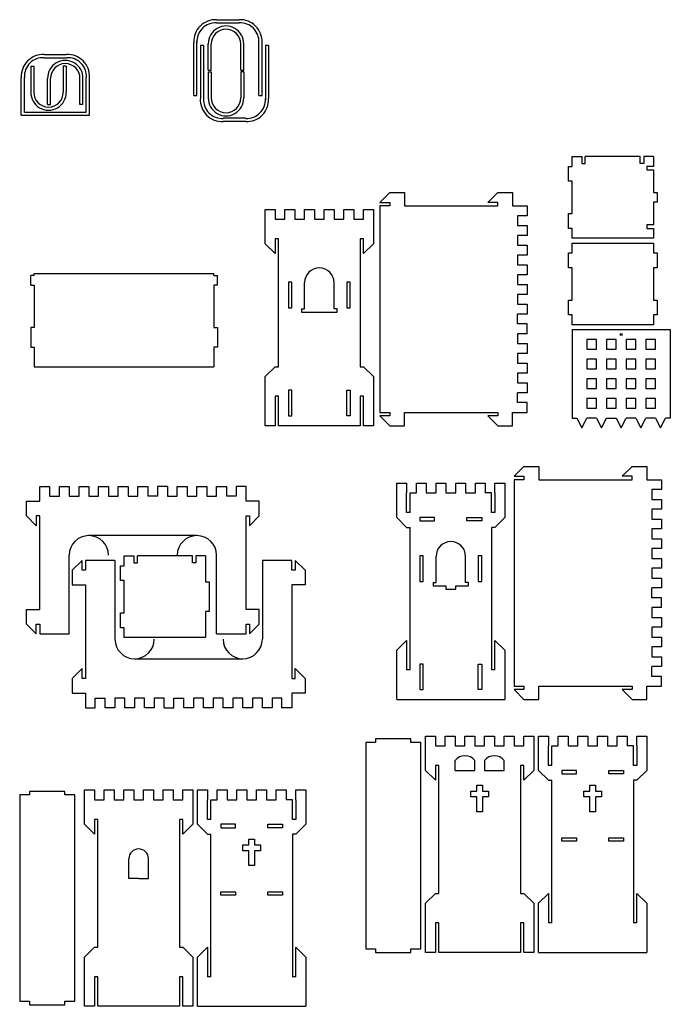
# Model space of a CAD drawing. Header units: millimetres. Extents: x -266 to 900, y -37 to 966.
# Drawn here: x -266 to 396, y -37 to 966 of the extents above; entities that cross this region are included whole.
import ezdxf

# ---------------------------------------------------------------- set-up
doc = ezdxf.new("R2010")
doc.units = ezdxf.units.MM

msp = doc.modelspace()

# ---------------------------------------------------------------- linework, layer by layer
for p, q in [((-65.9, 966.2), (-42.9, 966.2)), ((-65.9, 963), (-42.9, 963)), ((-86, 889.1), (-86, 944.1)), ((-23, 889.1), (-23, 944.1)), ((-89.1, 889.1), (-89.1, 943)), ((-82.5, 939.9), (-82.5, 886)), ((-79.3, 939.9), (-82.5, 939.9)), ((-79.3, 939.9), (-79.3, 884.9)), ((-74.4, 915.1), (-74.4, 941.6)), ((-71.4, 915.1), (-71.4, 941.6)), ((-41.4, 915.1), (-41.4, 941.6)), ((-38.4, 915.1), (-38.4, 941.6)), ((-19.7, 889.1), (-19.7, 943)), ((-16.3, 939.9), (-16.3, 884.9)), ((-13.1, 939.9), (-16.3, 939.9)), ((-13.1, 939.9), (-13.1, 886)), ((-241.6, 930.8), (-218.6, 930.8)), ((-241.6, 927.6), (-218.6, 927.6)), ((-255, 919), (-255, 892.5)), ((-255, 919), (-252, 919)), ((-252, 919), (-252, 892.5)), ((-219, 919), (-222, 919)), ((-222, 919), (-222, 892.5)), ((-219, 919), (-219, 892.5)), ((-74.4, 915.1), (-71.4, 915.1)), ((-74.4, 913.2), (-74.4, 886.7)), ((-74.4, 913.2), (-71.4, 913.2)), ((-71.4, 913.2), (-71.4, 886.7)), ((-41.4, 915.1), (-38.4, 915.1)), ((-38.4, 913.2), (-41.4, 913.2)), ((-41.4, 913.2), (-41.4, 886.7)), ((-38.4, 913.2), (-38.4, 886.7)), ((-264.8, 869.1), (-264.8, 907.6)), ((-261.6, 872.3), (-261.6, 907.6)), ((-238, 880.1), (-238, 906.6)), ((-235, 880.1), (-235, 906.6)), ((-205, 880.1), (-205, 906.6)), ((-202, 880.1), (-202, 906.6)), ((-198.6, 872.3), (-198.6, 907.6)), ((-195.4, 869.1), (-195.4, 907.6)), ((-89.1, 889.1), (-86, 889.1)), ((-23, 889.1), (-19.7, 889.1)), ((-238, 880.1), (-235, 880.1)), ((-202, 880.1), (-205, 880.1)), ((-264.8, 869.1), (-195.4, 869.1)), ((-261.6, 872.3), (-198.6, 872.3)), ((-36.3, 866), (-59.3, 866)), ((-36.3, 862.8), (-59.3, 862.8)), ((295.8, 817.1), (295.8, 827.1)), ((295.8, 827.1), (305.8, 827.1)), ((305.8, 827.1), (305.8, 820.1)), ((309.3, 820.1), (309.3, 827.1)), ((365.3, 827.1), (309.3, 827.1)), ((365.3, 820.1), (365.3, 827.1)), ((378.8, 827.1), (368.8, 827.1)), ((368.8, 827.1), (368.8, 820.1)), ((378.8, 827.1), (378.8, 817.1)), ((292.3, 802.1), (292.3, 817.1)), ((292.3, 817.1), (295.8, 817.1)), ((305.8, 820.1), (309.3, 820.1)), ((368.8, 820.1), (365.3, 820.1)), ((378.8, 817.1), (371.8, 817.1)), ((371.8, 817.1), (371.8, 813.6)), ((371.8, 813.6), (378.8, 813.6)), ((378.8, 813.6), (378.8, 790.6)), ((295.8, 802.1), (292.3, 802.1)), ((295.8, 769.1), (295.8, 802.1)), ((110.2, 790.4), (100.2, 780.4)), ((110.2, 790.4), (125.2, 790.4)), ((125.2, 790.4), (125.2, 776.9)), ((220.2, 790.4), (210.2, 780.4)), ((220.2, 790.4), (235.2, 790.4)), ((235.2, 790.4), (235.2, 776.9)), ((378.8, 790.6), (382.3, 790.6)), ((382.3, 790.6), (382.3, 780.6)), ((-16.4, 738.4), (-16.4, 773.4)), ((-16.4, 773.4), (-6.4, 773.4)), ((-6.4, 773.4), (-6.4, 763.4)), ((3.6, 763.4), (3.6, 773.4)), ((3.6, 773.4), (13.6, 773.4)), ((13.6, 773.4), (13.6, 763.4)), ((23.6, 763.4), (23.6, 773.4)), ((23.6, 773.4), (33.6, 773.4)), ((33.6, 773.4), (33.6, 763.4)), ((43.6, 763.4), (43.6, 773.4)), ((43.6, 773.4), (53.6, 773.4)), ((53.6, 773.4), (53.6, 763.4)), ((63.6, 763.4), (63.6, 773.4)), ((63.6, 773.4), (73.6, 773.4)), ((73.6, 773.4), (73.6, 763.4)), ((83.6, 763.4), (83.6, 773.4)), ((83.6, 773.4), (93.6, 773.4)), ((93.6, 773.4), (93.6, 738.4)), ((100.2, 780.4), (110.2, 780.4)), ((110.2, 776.9), (100.2, 776.9)), ((100.2, 776.9), (100.2, 566.9)), ((110.2, 780.4), (110.2, 776.9)), ((125.2, 776.9), (220.2, 776.9)), ((220.2, 780.4), (210.2, 780.4)), ((220.2, 776.9), (220.2, 780.4)), ((235.2, 776.9), (250.2, 776.9)), ((250.2, 776.9), (250.2, 766.9)), ((382.3, 780.6), (378.8, 780.6)), ((378.8, 780.6), (378.8, 757.6)), ((-6.4, 763.4), (3.6, 763.4)), ((13.6, 763.4), (23.6, 763.4)), ((33.6, 763.4), (43.6, 763.4)), ((53.6, 763.4), (63.6, 763.4)), ((73.6, 763.4), (83.6, 763.4)), ((250.2, 766.9), (240.2, 766.9)), ((240.2, 766.9), (240.2, 756.9)), ((292.3, 754.1), (292.3, 769.1)), ((292.3, 769.1), (295.8, 769.1)), ((240.2, 756.9), (250.2, 756.9)), ((250.2, 756.9), (250.2, 746.9)), ((295.8, 754.1), (292.3, 754.1)), ((295.8, 744.1), (295.8, 754.1)), ((378.8, 757.6), (371.8, 757.6)), ((371.8, 757.6), (371.8, 754.1)), ((371.8, 754.1), (378.8, 754.1)), ((378.8, 754.1), (378.8, 744.1)), ((-2.9, 743.4), (-6.4, 743.4)), ((-6.4, 743.4), (-6.4, 728.4)), ((-2.9, 613.4), (-2.9, 743.4)), ((83.6, 743.4), (80.1, 743.4)), ((80.1, 743.4), (80.1, 613.4)), ((83.6, 728.4), (83.6, 743.4)), ((250.2, 746.9), (240.2, 746.9)), ((240.2, 746.9), (240.2, 736.9)), ((378.8, 744.1), (295.8, 744.1)), ((-16.4, 738.4), (-6.4, 728.4)), ((93.6, 738.4), (83.6, 728.4)), ((240.2, 736.9), (250.2, 736.9)), ((250.2, 736.9), (250.2, 726.9)), ((295.8, 729.1), (295.8, 739.1)), ((295.8, 739.1), (378.8, 739.1)), ((378.8, 739.1), (378.8, 729.1)), ((250.2, 726.9), (240.2, 726.9)), ((240.2, 726.9), (240.2, 716.9)), ((292.3, 714.1), (292.3, 729.1)), ((292.3, 729.1), (295.8, 729.1)), ((378.8, 729.1), (382.3, 729.1)), ((382.3, 729.1), (382.3, 714.1)), ((240.2, 716.9), (250.2, 716.9)), ((250.2, 716.9), (250.2, 706.9)), ((295.8, 714.1), (292.3, 714.1)), ((295.8, 681.1), (295.8, 714.1)), ((382.3, 714.1), (378.8, 714.1)), ((378.8, 714.1), (378.8, 681.1)), ((-251.7, 706.3), (-255.2, 706.3)), ((-255.2, 696.3), (-255.2, 706.3)), ((-251.7, 706.3), (-251.7, 708.3)), ((-251.7, 708.3), (-68.7, 708.3)), ((-68.7, 706.3), (-68.7, 708.3)), ((-68.7, 706.3), (-65.2, 706.3)), ((-65.2, 696.3), (-65.2, 706.3)), ((250.2, 706.9), (240.2, 706.9)), ((240.2, 706.9), (240.2, 696.9)), ((-255.2, 696.3), (-251.7, 696.3)), ((-251.7, 696.3), (-251.7, 653.3)), ((-65.2, 696.3), (-68.7, 696.3)), ((-68.7, 696.3), (-68.7, 653.3)), ((10.6, 699.4), (7.1, 699.4)), ((7.1, 699.4), (7.1, 673.4)), ((10.6, 673.4), (10.6, 699.4)), ((23.6, 672.4), (23.6, 698.9)), ((53.6, 672.4), (53.6, 698.9)), ((70.1, 699.4), (66.6, 699.4)), ((66.6, 699.4), (66.6, 673.4)), ((70.1, 673.4), (70.1, 699.4)), ((240.2, 696.9), (250.2, 696.9)), ((250.2, 696.9), (250.2, 686.9)), ((250.2, 686.9), (240.2, 686.9)), ((240.2, 686.9), (240.2, 676.9)), ((7.1, 673.4), (10.6, 673.4)), ((20.6, 672.4), (20.6, 668.9)), ((20.6, 672.4), (23.6, 672.4)), ((56.6, 672.4), (53.6, 672.4)), ((56.6, 668.9), (56.6, 672.4)), ((66.6, 673.4), (70.1, 673.4)), ((240.2, 676.9), (250.2, 676.9)), ((250.2, 676.9), (250.2, 666.9)), ((292.3, 666.1), (292.3, 681.1)), ((292.3, 681.1), (295.8, 681.1)), ((378.8, 681.1), (382.3, 681.1)), ((382.3, 681.1), (382.3, 666.1)), ((20.6, 668.9), (56.6, 668.9)), ((240.2, 656.9), (240.2, 666.9)), ((250.2, 666.9), (240.2, 666.9)), ((295.8, 666.1), (292.3, 666.1)), ((295.8, 656.1), (295.8, 666.1)), ((382.3, 666.1), (378.8, 666.1)), ((378.8, 666.1), (378.8, 656.1)), ((-255.2, 653.3), (-255.2, 633.3)), ((-251.7, 653.3), (-255.2, 653.3)), ((-68.7, 653.3), (-65.2, 653.3)), ((-65.2, 653.3), (-65.2, 633.3)), ((250.2, 656.9), (240.2, 656.9)), ((250.2, 646.9), (250.2, 656.9)), ((378.8, 656.1), (295.8, 656.1)), ((250.2, 646.9), (240.2, 646.9)), ((240.2, 646.9), (240.2, 636.9)), ((295.8, 651.1), (395.8, 651.1)), ((295.8, 651.1), (295.8, 561.1)), ((395.8, 651.1), (395.8, 561.1)), ((-255.2, 633.3), (-251.7, 633.3)), ((-251.7, 633.3), (-251.7, 613.3)), ((-65.2, 633.3), (-68.7, 633.3)), ((-68.7, 633.3), (-68.7, 613.3)), ((240.2, 636.9), (250.2, 636.9)), ((250.2, 636.9), (250.2, 626.9)), ((320.8, 641.1), (310.8, 641.1)), ((310.8, 641.1), (310.8, 631.1)), ((320.8, 631.1), (320.8, 641.1)), ((340.8, 641.1), (330.8, 641.1)), ((330.8, 641.1), (330.8, 631.1)), ((340.8, 631.1), (340.8, 641.1)), ((360.8, 641.1), (350.8, 641.1)), ((350.8, 641.1), (350.8, 631.1)), ((360.8, 631.1), (360.8, 641.1)), ((380.8, 641.1), (370.8, 641.1)), ((370.8, 641.1), (370.8, 631.1)), ((380.8, 631.1), (380.8, 641.1)), ((250.2, 626.9), (240.2, 626.9)), ((240.2, 626.9), (240.2, 616.9)), ((310.8, 631.1), (320.8, 631.1)), ((330.8, 631.1), (340.8, 631.1)), ((350.8, 631.1), (360.8, 631.1)), ((370.8, 631.1), (380.8, 631.1)), ((-251.7, 613.3), (-68.7, 613.3)), ((-6.4, 613.4), (-16.4, 603.4)), ((-6.4, 613.4), (-2.9, 613.4)), ((80.1, 613.4), (83.6, 613.4)), ((83.6, 613.4), (93.6, 603.4)), ((240.2, 616.9), (250.2, 616.9)), ((250.2, 616.9), (250.2, 606.9)), ((320.8, 621.1), (310.8, 621.1)), ((310.8, 621.1), (310.8, 611.1)), ((320.8, 611.1), (320.8, 621.1)), ((340.8, 621.1), (330.8, 621.1)), ((330.8, 621.1), (330.8, 611.1)), ((340.8, 611.1), (340.8, 621.1)), ((360.8, 621.1), (350.8, 621.1)), ((350.8, 621.1), (350.8, 611.1)), ((360.8, 611.1), (360.8, 621.1)), ((380.8, 621.1), (370.8, 621.1)), ((370.8, 621.1), (370.8, 611.1)), ((380.8, 611.1), (380.8, 621.1)), ((-16.4, 553.4), (-16.4, 603.4)), ((93.6, 603.4), (93.6, 553.4)), ((250.2, 606.9), (240.2, 606.9)), ((240.2, 606.9), (240.2, 596.9)), ((310.8, 611.1), (320.8, 611.1)), ((330.8, 611.1), (340.8, 611.1)), ((350.8, 611.1), (360.8, 611.1)), ((370.8, 611.1), (380.8, 611.1)), ((240.2, 596.9), (250.2, 596.9)), ((250.2, 596.9), (250.2, 586.9)), ((320.8, 601.1), (310.8, 601.1)), ((310.8, 601.1), (310.8, 591.1)), ((320.8, 591.1), (320.8, 601.1)), ((340.8, 601.1), (330.8, 601.1)), ((330.8, 601.1), (330.8, 591.1)), ((340.8, 591.1), (340.8, 601.1)), ((360.8, 601.1), (350.8, 601.1)), ((350.8, 601.1), (350.8, 591.1)), ((360.8, 591.1), (360.8, 601.1)), ((380.8, 601.1), (370.8, 601.1)), ((370.8, 601.1), (370.8, 591.1)), ((380.8, 591.1), (380.8, 601.1)), ((-2.9, 583.4), (-6.4, 583.4)), ((-6.4, 583.4), (-6.4, 553.4)), ((-2.9, 553.4), (-2.9, 583.4)), ((7.1, 589.4), (7.1, 583.4)), ((10.6, 589.4), (7.1, 589.4)), ((7.1, 583.4), (7.1, 563.4)), ((10.6, 563.4), (10.6, 589.4)), ((66.6, 563.4), (66.6, 589.4)), ((66.6, 589.4), (70.1, 589.4)), ((70.1, 589.4), (70.1, 583.4)), ((70.1, 583.4), (70.1, 563.4)), ((83.6, 583.4), (80.1, 583.4)), ((80.1, 583.4), (80.1, 553.4)), ((83.6, 553.4), (83.6, 583.4)), ((240.2, 576.9), (240.2, 586.9)), ((250.2, 586.9), (240.2, 586.9)), ((310.8, 591.1), (320.8, 591.1)), ((330.8, 591.1), (340.8, 591.1)), ((350.8, 591.1), (360.8, 591.1)), ((370.8, 591.1), (380.8, 591.1)), ((250.2, 576.9), (240.2, 576.9)), ((250.2, 566.9), (250.2, 576.9)), ((320.8, 581.1), (310.8, 581.1)), ((310.8, 581.1), (310.8, 571.1)), ((320.8, 571.1), (320.8, 581.1)), ((340.8, 581.1), (330.8, 581.1)), ((330.8, 581.1), (330.8, 571.1)), ((340.8, 571.1), (340.8, 581.1)), ((360.8, 581.1), (350.8, 581.1)), ((350.8, 581.1), (350.8, 571.1)), ((360.8, 571.1), (360.8, 581.1)), ((380.8, 581.1), (370.8, 581.1)), ((370.8, 581.1), (370.8, 571.1)), ((380.8, 571.1), (380.8, 581.1)), ((7.1, 563.4), (10.6, 563.4)), ((70.1, 563.4), (66.6, 563.4)), ((100.2, 566.9), (110.2, 566.9)), ((110.2, 563.4), (100.2, 563.4)), ((110.2, 553.4), (100.2, 563.4)), ((110.2, 566.9), (110.2, 563.4)), ((125.2, 553.4), (125.2, 566.9)), ((125.2, 566.9), (220.2, 566.9)), ((220.2, 563.4), (210.2, 563.4)), ((220.2, 553.4), (210.2, 563.4)), ((220.2, 566.9), (220.2, 563.4)), ((235.2, 566.9), (250.2, 566.9)), ((235.2, 553.4), (235.2, 566.9)), ((310.8, 571.1), (320.8, 571.1)), ((330.8, 571.1), (340.8, 571.1)), ((350.8, 571.1), (360.8, 571.1)), ((370.8, 571.1), (380.8, 571.1)), ((-6.4, 553.4), (-16.4, 553.4)), ((80.1, 553.4), (-2.9, 553.4)), ((93.6, 553.4), (83.6, 553.4)), ((110.2, 553.4), (125.2, 553.4)), ((220.2, 553.4), (235.2, 553.4)), ((295.8, 561.1), (300.8, 561.1)), ((300.8, 561.1), (305.8, 551.1)), ((305.8, 551.1), (310.8, 561.1)), ((320.8, 561.1), (310.8, 561.1)), ((320.8, 561.1), (325.8, 551.1)), ((325.8, 551.1), (330.8, 561.1)), ((330.8, 561.1), (340.8, 561.1)), ((340.8, 561.1), (345.8, 551.1)), ((345.8, 551.1), (350.8, 561.1)), ((360.8, 561.1), (350.8, 561.1)), ((360.8, 561.1), (365.8, 551.1)), ((365.8, 551.1), (370.8, 561.1)), ((380.8, 561.1), (370.8, 561.1)), ((380.8, 561.1), (385.8, 551.1)), ((385.8, 551.1), (390.8, 561.1)), ((395.8, 561.1), (390.8, 561.1)), ((246.9, 512), (236.9, 502)), ((246.9, 512), (261.9, 512)), ((261.9, 512), (261.9, 498.5)), ((356.9, 512), (346.9, 502)), ((356.9, 512), (371.9, 512)), ((371.9, 512), (371.9, 498.5)), ((236.9, 502), (246.9, 502)), ((246.9, 502), (246.9, 498.5)), ((356.9, 502), (346.9, 502)), ((356.9, 498.5), (356.9, 502)), ((-246, 491.6), (-236, 491.6)), ((-246, 476.6), (-246, 491.6)), ((-236, 491.6), (-236, 481.6)), ((-226, 481.6), (-226, 491.6)), ((-226, 491.6), (-216, 491.6)), ((-216, 491.6), (-216, 481.6)), ((-206, 481.6), (-206, 491.6)), ((-206, 491.6), (-196, 491.6)), ((-196, 491.6), (-196, 481.6)), ((-186, 481.6), (-186, 491.6)), ((-186, 491.6), (-176, 491.6)), ((-176, 491.6), (-176, 481.6)), ((-166, 481.6), (-166, 491.6)), ((-166, 491.6), (-156, 491.6)), ((-156, 491.6), (-156, 481.6)), ((-146, 481.6), (-146, 491.6)), ((-146, 491.6), (-136, 491.6)), ((-136, 491.6), (-136, 481.6)), ((-126, 491.6), (-126, 481.6)), ((-116, 491.6), (-126, 491.6)), ((-116, 491.6), (-116, 481.6)), ((-106, 481.6), (-106, 491.6)), ((-106, 491.6), (-96, 491.6)), ((-96, 491.6), (-96, 481.6)), ((-86, 481.6), (-86, 491.6)), ((-86, 491.6), (-76, 491.6)), ((-76, 491.6), (-76, 481.6)), ((-66, 481.6), (-66, 491.6)), ((-66, 491.6), (-56, 491.6)), ((-56, 491.6), (-56, 481.6)), ((-36, 491.6), (-46, 491.6)), ((-46, 491.6), (-46, 481.6)), ((-36, 476.6), (-36, 491.6)), ((117.4, 460), (117.4, 495)), ((117.4, 495), (127.4, 495)), ((127.4, 495), (127.4, 485)), ((137.4, 485), (137.4, 495)), ((137.4, 495), (147.4, 495)), ((147.4, 495), (147.4, 485)), ((157.4, 485), (157.4, 495)), ((157.4, 495), (167.4, 495)), ((167.4, 495), (167.4, 485)), ((177.4, 485), (177.4, 495)), ((177.4, 495), (187.4, 495)), ((187.4, 495), (187.4, 485)), ((197.4, 485), (197.4, 495)), ((197.4, 495), (207.4, 495)), ((207.4, 495), (207.4, 485)), ((217.4, 485), (217.4, 495)), ((217.4, 495), (227.4, 495)), ((227.4, 495), (227.4, 460)), ((246.9, 498.5), (236.9, 498.5)), ((236.9, 498.5), (236.9, 288.5)), ((261.9, 498.5), (356.9, 498.5)), ((371.9, 498.5), (386.9, 498.5)), ((386.9, 498.5), (386.9, 488.5)), ((-236, 481.6), (-226, 481.6)), ((-216, 481.6), (-206, 481.6)), ((-196, 481.6), (-186, 481.6)), ((-176, 481.6), (-166, 481.6)), ((-156, 481.6), (-146, 481.6)), ((-126, 481.6), (-136, 481.6)), ((-116, 481.6), (-106, 481.6)), ((-96, 481.6), (-86, 481.6)), ((-76, 481.6), (-66, 481.6)), ((-46, 481.6), (-56, 481.6)), ((127.4, 465), (127.4, 485)), ((130.9, 465), (130.9, 485)), ((130.9, 485), (137.4, 485)), ((147.4, 485), (157.4, 485)), ((167.4, 485), (177.4, 485)), ((187.4, 485), (197.4, 485)), ((213.9, 485), (207.4, 485)), ((213.9, 465), (213.9, 485)), ((217.4, 485), (217.4, 465)), ((386.9, 488.5), (376.9, 488.5)), ((376.9, 488.5), (376.9, 478.5)), ((-259.5, 461.6), (-259.5, 476.6)), ((-259.5, 476.6), (-246, 476.6)), ((-22.5, 476.6), (-36, 476.6)), ((-22.5, 461.6), (-22.5, 476.6)), ((376.9, 478.5), (386.9, 478.5)), ((386.9, 478.5), (386.9, 468.5)), ((-259.5, 461.6), (-249.5, 451.6)), ((-246, 461.6), (-249.5, 461.6)), ((-249.5, 461.6), (-249.5, 451.6)), ((-246, 366.6), (-246, 461.6)), ((-36, 366.6), (-36, 461.6)), ((-36, 461.6), (-32.5, 461.6)), ((-32.5, 461.6), (-32.5, 451.6)), ((-22.5, 461.6), (-32.5, 451.6)), ((130.9, 465), (127.4, 465)), ((217.4, 465), (213.9, 465)), ((386.9, 468.5), (376.9, 468.5)), ((376.9, 468.5), (376.9, 458.5)), ((117.4, 460), (127.4, 450)), ((140.9, 460), (140.9, 456.5)), ((155.9, 460), (140.9, 460)), ((140.9, 456.5), (155.9, 456.5)), ((155.9, 456.5), (155.9, 460)), ((188.9, 456.5), (188.9, 460)), ((188.9, 460), (203.9, 460)), ((203.9, 456.5), (188.9, 456.5)), ((203.9, 460), (203.9, 456.5)), ((227.4, 460), (217.4, 450)), ((376.9, 458.5), (386.9, 458.5)), ((386.9, 458.5), (386.9, 448.5)), ((-86, 441.6), (-196, 441.6)), ((127.4, 450), (130.9, 450)), ((130.9, 305), (130.9, 450)), ((217.4, 450), (213.9, 450)), ((213.9, 450), (213.9, 305)), ((386.9, 448.5), (376.9, 448.5)), ((376.9, 448.5), (376.9, 438.5)), ((376.9, 438.5), (386.9, 438.5)), ((386.9, 438.5), (386.9, 428.5)), ((-216, 341.6), (-216, 421.6)), ((-66, 341.6), (-66, 421.6)), ((386.9, 428.5), (376.9, 428.5)), ((376.9, 428.5), (376.9, 418.5)), ((-212.9, 406.4), (-202.9, 416.4)), ((-202.9, 406.4), (-202.9, 416.4)), ((-199.4, 416.4), (-199.4, 406.4)), ((-169.4, 416.4), (-199.4, 416.4)), ((-169.4, 416.4), (-169.4, 336.4)), ((-160.1, 411), (-160.1, 421)), ((-160.1, 421), (-150.1, 421)), ((-150.1, 421), (-150.1, 414)), ((-150.1, 414), (-146.6, 414)), ((-146.6, 414), (-146.6, 421)), ((-90.6, 421), (-146.6, 421)), ((-90.6, 414), (-90.6, 421)), ((-87.1, 414), (-90.6, 414)), ((-77.1, 421), (-87.1, 421)), ((-87.1, 421), (-87.1, 414)), ((-77.1, 421), (-77.1, 394.5)), ((10.6, 416.4), (-19.4, 416.4)), ((-19.4, 416.4), (-19.4, 336.4)), ((10.6, 406.4), (10.6, 416.4)), ((24.1, 406.4), (14.1, 416.4)), ((14.1, 416.4), (14.1, 406.4)), ((144.4, 421), (140.9, 421)), ((140.9, 421), (140.9, 395)), ((144.4, 395), (144.4, 421)), ((157.4, 394), (157.4, 420.5)), ((187.4, 394), (187.4, 420.5)), ((203.9, 421), (200.4, 421)), ((200.4, 421), (200.4, 395)), ((203.9, 395), (203.9, 421)), ((376.9, 418.5), (386.9, 418.5)), ((386.9, 418.5), (386.9, 408.5)), ((-212.9, 406.4), (-212.9, 391.4)), ((-199.4, 406.4), (-202.9, 406.4)), ((-163.6, 396), (-163.6, 411)), ((-163.6, 411), (-160.1, 411)), ((14.1, 406.4), (10.6, 406.4)), ((24.1, 406.4), (24.1, 391.4)), ((386.9, 408.5), (376.9, 408.5)), ((376.9, 408.5), (376.9, 398.5)), ((-212.9, 391.4), (-199.4, 391.4)), ((-199.4, 391.4), (-199.4, 296.4)), ((-160.1, 396), (-163.6, 396)), ((-160.1, 363), (-160.1, 396)), ((-77.1, 394.5), (-73.6, 394.5)), ((-73.6, 394.5), (-73.6, 364.5)), ((24.1, 391.4), (10.6, 391.4)), ((10.6, 391.4), (10.6, 296.4)), ((140.9, 395), (144.4, 395)), ((154.4, 394), (154.4, 390.5)), ((154.4, 394), (157.4, 394)), ((190.4, 394), (187.4, 394)), ((190.4, 390.5), (190.4, 394)), ((200.4, 395), (203.9, 395)), ((376.9, 398.5), (386.9, 398.5)), ((386.9, 398.5), (386.9, 388.5)), ((154.4, 390.5), (167.4, 390.5)), ((167.4, 390.5), (167.4, 387)), ((167.4, 387), (177.4, 387)), ((177.4, 390.5), (190.4, 390.5)), ((177.4, 387), (177.4, 390.5)), ((376.9, 378.5), (376.9, 388.5)), ((386.9, 388.5), (376.9, 388.5)), ((386.9, 378.5), (376.9, 378.5)), ((386.9, 368.5), (386.9, 378.5)), ((-259.5, 351.6), (-259.5, 366.6)), ((-259.5, 366.6), (-246, 366.6)), ((-163.6, 348), (-163.6, 363)), ((-163.6, 363), (-160.1, 363)), ((-73.6, 364.5), (-77.1, 364.5)), ((-77.1, 364.5), (-77.1, 338)), ((-22.5, 366.6), (-36, 366.6)), ((-22.5, 351.6), (-22.5, 366.6)), ((386.9, 368.5), (376.9, 368.5)), ((376.9, 368.5), (376.9, 358.5)), ((-259.5, 351.6), (-249.5, 341.6)), ((-249.5, 341.6), (-249.5, 351.6)), ((-249.5, 351.6), (-246, 351.6)), ((-246, 351.6), (-246, 341.6)), ((-36, 341.6), (-36, 351.6)), ((-36, 351.6), (-32.5, 351.6)), ((-32.5, 351.6), (-32.5, 341.6)), ((-22.5, 351.6), (-32.5, 341.6)), ((376.9, 358.5), (386.9, 358.5)), ((386.9, 358.5), (386.9, 348.5)), ((-246, 341.6), (-216, 341.6)), ((-160.1, 348), (-163.6, 348)), ((-160.1, 338), (-160.1, 348)), ((-66, 341.6), (-36, 341.6)), ((386.9, 348.5), (376.9, 348.5)), ((376.9, 348.5), (376.9, 338.5)), ((-77.1, 338), (-160.1, 338)), ((127.4, 335), (117.4, 325)), ((127.4, 335), (127.4, 305)), ((217.4, 305), (217.4, 335)), ((217.4, 335), (227.4, 325)), ((376.9, 338.5), (386.9, 338.5)), ((386.9, 338.5), (386.9, 328.5)), ((117.4, 275), (117.4, 325)), ((227.4, 325), (227.4, 275)), ((386.9, 328.5), (376.9, 328.5)), ((376.9, 328.5), (376.9, 318.5)), ((-149.4, 316.4), (-39.4, 316.4)), ((376.9, 318.5), (386.9, 318.5)), ((386.9, 318.5), (386.9, 308.5)), ((-212.9, 296.4), (-202.9, 306.4)), ((-202.9, 296.4), (-202.9, 306.4)), ((14.1, 296.4), (14.1, 306.4)), ((24.1, 296.4), (14.1, 306.4)), ((130.9, 305), (127.4, 305)), ((144.4, 311), (140.9, 311)), ((140.9, 311), (140.9, 305)), ((140.9, 305), (140.9, 285)), ((144.4, 285), (144.4, 311)), ((200.4, 285), (200.4, 311)), ((200.4, 311), (203.9, 311)), ((203.9, 311), (203.9, 305)), ((203.9, 305), (203.9, 285)), ((217.4, 305), (213.9, 305)), ((376.9, 298.5), (376.9, 308.5)), ((386.9, 308.5), (376.9, 308.5)), ((-212.9, 296.4), (-212.9, 281.4)), ((-199.4, 296.4), (-202.9, 296.4)), ((10.6, 296.4), (14.1, 296.4)), ((24.1, 296.4), (24.1, 281.4)), ((386.9, 298.5), (376.9, 298.5)), ((386.9, 288.5), (386.9, 298.5)), ((-212.9, 281.4), (-199.4, 281.4)), ((-199.4, 281.4), (-199.4, 266.4)), ((24.1, 281.4), (10.6, 281.4)), ((10.6, 281.4), (10.6, 266.4)), ((140.9, 285), (144.4, 285)), ((203.9, 285), (200.4, 285)), ((236.9, 288.5), (246.9, 288.5)), ((246.9, 285), (236.9, 285)), ((246.9, 275), (236.9, 285)), ((246.9, 288.5), (246.9, 285)), ((261.9, 275), (261.9, 288.5)), ((261.9, 288.5), (356.9, 288.5)), ((356.9, 285), (346.9, 285)), ((356.9, 275), (346.9, 285)), ((356.9, 288.5), (356.9, 285)), ((371.9, 288.5), (386.9, 288.5)), ((371.9, 275), (371.9, 288.5)), ((-189.4, 266.4), (-189.4, 276.4)), ((-189.4, 276.4), (-179.4, 276.4)), ((-179.4, 266.4), (-179.4, 276.4)), ((-159.4, 276.4), (-169.4, 276.4)), ((-169.4, 276.4), (-169.4, 266.4)), ((-159.4, 266.4), (-159.4, 276.4)), ((-139.4, 276.4), (-149.4, 276.4)), ((-149.4, 276.4), (-149.4, 266.4)), ((-139.4, 266.4), (-139.4, 276.4)), ((-119.4, 276.4), (-129.4, 276.4)), ((-129.4, 276.4), (-129.4, 266.4)), ((-119.4, 266.4), (-119.4, 276.4)), ((-109.4, 266.4), (-109.4, 276.4)), ((-109.4, 276.4), (-99.4, 276.4)), ((-99.4, 266.4), (-99.4, 276.4)), ((-79.4, 276.4), (-89.4, 276.4)), ((-89.4, 276.4), (-89.4, 266.4)), ((-79.4, 266.4), (-79.4, 276.4)), ((-59.4, 276.4), (-69.4, 276.4)), ((-69.4, 276.4), (-69.4, 266.4)), ((-59.4, 266.4), (-59.4, 276.4)), ((-39.4, 276.4), (-49.4, 276.4)), ((-49.4, 276.4), (-49.4, 266.4)), ((-39.4, 266.4), (-39.4, 276.4)), ((-19.4, 276.4), (-29.4, 276.4)), ((-29.4, 276.4), (-29.4, 266.4)), ((-19.4, 266.4), (-19.4, 276.4)), ((0.6, 276.4), (-9.4, 276.4)), ((-9.4, 276.4), (-9.4, 266.4)), ((0.6, 266.4), (0.6, 276.4)), ((117.4, 275), (227.4, 275)), ((246.9, 275), (261.9, 275)), ((356.9, 275), (371.9, 275)), ((-199.4, 266.4), (-189.4, 266.4)), ((-169.4, 266.4), (-179.4, 266.4)), ((-149.4, 266.4), (-159.4, 266.4)), ((-129.4, 266.4), (-139.4, 266.4)), ((-119.4, 266.4), (-109.4, 266.4)), ((-89.4, 266.4), (-99.4, 266.4)), ((-69.4, 266.4), (-79.4, 266.4)), ((-49.4, 266.4), (-59.4, 266.4)), ((-29.4, 266.4), (-39.4, 266.4)), ((-9.4, 266.4), (-19.4, 266.4)), ((10.6, 266.4), (0.6, 266.4)), ((85.8, 231.3), (85.8, 21.3)), ((95.8, 231.3), (85.8, 231.3)), ((131.8, 234.8), (95.8, 234.8)), ((95.8, 234.8), (95.8, 231.3)), ((131.8, 231.3), (131.8, 234.8)), ((141.8, 231.3), (131.8, 231.3)), ((141.8, 21.3), (141.8, 231.3)), ((146.8, 202.8), (146.8, 237.8)), ((146.8, 237.8), (156.8, 237.8)), ((156.8, 237.8), (156.8, 227.8)), ((166.8, 227.8), (166.8, 237.8)), ((166.8, 237.8), (176.8, 237.8)), ((176.8, 237.8), (176.8, 227.8)), ((186.8, 227.8), (186.8, 237.8)), ((186.8, 237.8), (196.8, 237.8)), ((196.8, 237.8), (196.8, 227.8)), ((206.8, 227.8), (206.8, 237.8)), ((206.8, 237.8), (216.8, 237.8)), ((216.8, 237.8), (216.8, 227.8)), ((226.8, 227.8), (226.8, 237.8)), ((226.8, 237.8), (236.8, 237.8)), ((236.8, 237.8), (236.8, 227.8)), ((246.8, 227.8), (246.8, 237.8)), ((246.8, 237.8), (256.8, 237.8)), ((256.8, 237.8), (256.8, 202.8)), ((261.8, 202.8), (261.8, 237.8)), ((261.8, 237.8), (271.8, 237.8)), ((271.8, 237.8), (271.8, 227.8)), ((281.8, 227.8), (281.8, 237.8)), ((281.8, 237.8), (291.8, 237.8)), ((291.8, 237.8), (291.8, 227.8)), ((301.8, 227.8), (301.8, 237.8)), ((301.8, 237.8), (311.8, 237.8)), ((311.8, 237.8), (311.8, 227.8)), ((321.8, 227.8), (321.8, 237.8)), ((321.8, 237.8), (331.8, 237.8)), ((331.8, 237.8), (331.8, 227.8)), ((341.8, 227.8), (341.8, 237.8)), ((341.8, 237.8), (351.8, 237.8)), ((351.8, 237.8), (351.8, 227.8)), ((361.8, 227.8), (361.8, 237.8)), ((361.8, 237.8), (371.8, 237.8)), ((371.8, 237.8), (371.8, 202.8)), ((156.8, 227.8), (166.8, 227.8)), ((176.8, 227.8), (186.8, 227.8)), ((196.8, 227.8), (206.8, 227.8)), ((216.8, 227.8), (226.8, 227.8)), ((236.8, 227.8), (246.8, 227.8)), ((271.8, 207.8), (271.8, 227.8)), ((275.3, 207.8), (275.3, 227.8)), ((275.3, 227.8), (281.8, 227.8)), ((291.8, 227.8), (301.8, 227.8)), ((311.8, 227.8), (321.8, 227.8)), ((331.8, 227.8), (341.8, 227.8)), ((358.3, 227.8), (351.8, 227.8)), ((358.3, 207.8), (358.3, 227.8)), ((361.8, 227.8), (361.8, 207.8)), ((176.8, 202.8), (176.8, 212.8)), ((196.8, 202.8), (196.8, 212.8)), ((206.8, 212.8), (206.8, 202.8)), ((226.8, 202.8), (226.8, 212.8)), ((146.8, 202.8), (156.8, 192.8)), ((160.3, 207.8), (156.8, 207.8)), ((156.8, 207.8), (156.8, 192.8)), ((160.3, 77.8), (160.3, 207.8)), ((176.8, 202.8), (196.8, 202.8)), ((206.8, 202.8), (226.8, 202.8)), ((246.8, 207.8), (243.3, 207.8)), ((243.3, 207.8), (243.3, 77.8)), ((246.8, 192.8), (246.8, 207.8)), ((256.8, 202.8), (246.8, 192.8)), ((261.8, 202.8), (271.8, 192.8)), ((275.3, 207.8), (271.8, 207.8)), ((285.3, 202.8), (285.3, 199.3)), ((300.3, 202.8), (285.3, 202.8)), ((300.3, 199.3), (300.3, 202.8)), ((333.3, 199.3), (333.3, 202.8)), ((333.3, 202.8), (348.3, 202.8)), ((348.3, 202.8), (348.3, 199.3)), ((361.8, 207.8), (358.3, 207.8)), ((371.8, 202.8), (361.8, 192.8)), ((271.8, 192.8), (275.3, 192.8)), ((275.3, 47.8), (275.3, 192.8)), ((285.3, 199.3), (300.3, 199.3)), ((348.3, 199.3), (333.3, 199.3)), ((361.8, 192.8), (358.3, 192.8)), ((358.3, 192.8), (358.3, 47.8)), ((-220.3, 181.5), (-256.3, 181.5)), ((-256.3, 181.5), (-256.3, 178)), ((-220.3, 178), (-220.3, 181.5)), ((-200.3, 148), (-200.3, 183)), ((-200.3, 183), (-190.3, 183)), ((-190.3, 183), (-190.3, 173)), ((-180.3, 173), (-180.3, 183)), ((-180.3, 183), (-170.3, 183)), ((-170.3, 183), (-170.3, 173)), ((-160.3, 173), (-160.3, 183)), ((-160.3, 183), (-150.3, 183)), ((-150.3, 183), (-150.3, 173)), ((-140.3, 173), (-140.3, 183)), ((-140.3, 183), (-130.3, 183)), ((-130.3, 183), (-130.3, 173)), ((-120.3, 173), (-120.3, 183)), ((-120.3, 183), (-110.3, 183)), ((-110.3, 183), (-110.3, 173)), ((-100.3, 173), (-100.3, 183)), ((-100.3, 183), (-90.3, 183)), ((-90.3, 183), (-90.3, 148)), ((-85.3, 148), (-85.3, 183)), ((-85.3, 183), (-75.3, 183)), ((-75.3, 183), (-75.3, 173)), ((-65.3, 173), (-65.3, 183)), ((-65.3, 183), (-55.3, 183)), ((-55.3, 183), (-55.3, 173)), ((-45.3, 173), (-45.3, 183)), ((-45.3, 183), (-35.3, 183)), ((-35.3, 183), (-35.3, 173)), ((-25.3, 173), (-25.3, 183)), ((-25.3, 183), (-15.3, 183)), ((-15.3, 183), (-15.3, 173)), ((-5.3, 173), (-5.3, 183)), ((-5.3, 183), (4.7, 183)), ((4.7, 183), (4.7, 173)), ((14.7, 173), (14.7, 183)), ((14.7, 183), (24.7, 183)), ((24.7, 183), (24.7, 148)), ((192.8, 175.8), (192.8, 181.8)), ((192.8, 181.8), (198.8, 181.8)), ((198.8, 181.8), (198.8, 187.8)), ((198.8, 187.8), (201.8, 187.8)), ((201.8, 187.8), (204.8, 187.8)), ((204.8, 187.8), (204.8, 181.8)), ((204.8, 181.8), (210.8, 181.8)), ((210.8, 181.8), (210.8, 175.8)), ((307.8, 175.8), (307.8, 181.8)), ((307.8, 181.8), (313.8, 181.8)), ((313.8, 181.8), (313.8, 187.8)), ((313.8, 187.8), (316.8, 187.8)), ((316.8, 187.8), (319.8, 187.8)), ((319.8, 187.8), (319.8, 181.8)), ((319.8, 181.8), (325.8, 181.8)), ((325.8, 181.8), (325.8, 175.8)), ((-266.3, 178), (-266.3, -32)), ((-256.3, 178), (-266.3, 178)), ((-210.3, 178), (-220.3, 178)), ((-210.3, -32), (-210.3, 178)), ((-190.3, 173), (-180.3, 173)), ((-170.3, 173), (-160.3, 173)), ((-150.3, 173), (-140.3, 173)), ((-130.3, 173), (-120.3, 173)), ((-110.3, 173), (-100.3, 173)), ((-75.3, 153), (-75.3, 173)), ((-71.8, 153), (-71.8, 173)), ((-71.8, 173), (-65.3, 173)), ((-55.3, 173), (-45.3, 173)), ((-35.3, 173), (-25.3, 173)), ((-15.3, 173), (-5.3, 173)), ((11.2, 173), (4.7, 173)), ((11.2, 153), (11.2, 173)), ((14.7, 173), (14.7, 153)), ((198.8, 175.8), (192.8, 175.8)), ((198.8, 160.8), (198.8, 175.8)), ((210.8, 175.8), (204.8, 175.8)), ((204.8, 175.8), (204.8, 160.8)), ((313.8, 175.8), (307.8, 175.8)), ((313.8, 160.8), (313.8, 175.8)), ((325.8, 175.8), (319.8, 175.8)), ((319.8, 175.8), (319.8, 160.8)), ((204.8, 160.8), (198.8, 160.8)), ((319.8, 160.8), (313.8, 160.8)), ((-186.8, 153), (-190.3, 153)), ((-190.3, 153), (-190.3, 138)), ((-186.8, 23), (-186.8, 153)), ((-100.3, 153), (-103.8, 153)), ((-103.8, 153), (-103.8, 23)), ((-100.3, 138), (-100.3, 153)), ((-71.8, 153), (-75.3, 153)), ((14.7, 153), (11.2, 153)), ((-200.3, 148), (-190.3, 138)), ((-90.3, 148), (-100.3, 138)), ((-85.3, 148), (-75.3, 138)), ((-61.8, 148), (-61.8, 144.5)), ((-46.8, 148), (-61.8, 148)), ((-61.8, 144.5), (-46.8, 144.5)), ((-46.8, 144.5), (-46.8, 148)), ((-13.8, 144.5), (-13.8, 148)), ((-13.8, 148), (1.2, 148)), ((1.2, 144.5), (-13.8, 144.5)), ((1.2, 148), (1.2, 144.5)), ((24.7, 148), (14.7, 138)), ((-75.3, 138), (-71.8, 138)), ((-71.8, -7), (-71.8, 138)), ((-33.3, 127), (-33.3, 133)), ((-33.3, 133), (-30.3, 133)), ((-30.3, 133), (-27.3, 133)), ((-27.3, 133), (-27.3, 127)), ((14.7, 138), (11.2, 138)), ((11.2, 138), (11.2, -7)), ((285.3, 134.3), (300.3, 134.3)), ((285.3, 130.8), (285.3, 134.3)), ((300.3, 130.8), (285.3, 130.8)), ((300.3, 134.3), (300.3, 130.8)), ((333.3, 134.3), (348.3, 134.3)), ((333.3, 130.8), (333.3, 134.3)), ((348.3, 130.8), (333.3, 130.8)), ((348.3, 134.3), (348.3, 130.8)), ((-39.3, 121), (-39.3, 127)), ((-39.3, 127), (-33.3, 127)), ((-33.3, 121), (-39.3, 121)), ((-33.3, 106), (-33.3, 121)), ((-27.3, 127), (-21.3, 127)), ((-21.3, 121), (-27.3, 121)), ((-27.3, 121), (-27.3, 106)), ((-21.3, 127), (-21.3, 121)), ((-155.3, 93), (-155.3, 113)), ((-135.3, 93), (-135.3, 113)), ((-27.3, 106), (-33.3, 106)), ((-145.3, 93), (-155.3, 93)), ((-145.3, 93), (-135.3, 93)), ((-61.8, 79.5), (-46.8, 79.5)), ((-61.8, 76), (-61.8, 79.5)), ((-46.8, 76), (-61.8, 76)), ((-46.8, 79.5), (-46.8, 76)), ((-13.8, 79.5), (1.2, 79.5)), ((-13.8, 76), (-13.8, 79.5)), ((1.2, 76), (-13.8, 76)), ((1.2, 79.5), (1.2, 76)), ((156.8, 77.8), (146.8, 67.8)), ((156.8, 77.8), (160.3, 77.8)), ((243.3, 77.8), (246.8, 77.8)), ((246.8, 77.8), (256.8, 67.8)), ((271.8, 77.8), (261.8, 67.8)), ((271.8, 77.8), (271.8, 47.8)), ((361.8, 47.8), (361.8, 77.8)), ((361.8, 77.8), (371.8, 67.8)), ((146.8, 17.8), (146.8, 67.8)), ((256.8, 67.8), (256.8, 17.8)), ((261.8, 17.8), (261.8, 67.8)), ((371.8, 67.8), (371.8, 17.8)), ((160.3, 47.8), (156.8, 47.8)), ((156.8, 47.8), (156.8, 17.8)), ((160.3, 17.8), (160.3, 47.8)), ((246.8, 47.8), (243.3, 47.8)), ((243.3, 47.8), (243.3, 17.8)), ((246.8, 17.8), (246.8, 47.8)), ((275.3, 47.8), (271.8, 47.8)), ((361.8, 47.8), (358.3, 47.8)), ((-190.3, 23), (-200.3, 13)), ((-190.3, 23), (-186.8, 23)), ((-103.8, 23), (-100.3, 23)), ((-100.3, 23), (-90.3, 13)), ((-75.3, 23), (-85.3, 13)), ((-75.3, 23), (-75.3, -7)), ((14.7, -7), (14.7, 23)), ((14.7, 23), (24.7, 13)), ((85.8, 21.3), (95.8, 21.3)), ((95.8, 21.3), (95.8, 17.8)), ((131.8, 17.8), (131.8, 21.3)), ((131.8, 21.3), (141.8, 21.3)), ((-200.3, -37), (-200.3, 13)), ((-90.3, 13), (-90.3, -37)), ((-85.3, -37), (-85.3, 13)), ((24.7, 13), (24.7, -37)), ((95.8, 17.8), (131.8, 17.8)), ((156.8, 17.8), (146.8, 17.8)), ((243.3, 17.8), (160.3, 17.8)), ((256.8, 17.8), (246.8, 17.8)), ((261.8, 17.8), (371.8, 17.8)), ((-186.8, -7), (-190.3, -7)), ((-190.3, -7), (-190.3, -37)), ((-186.8, -37), (-186.8, -7)), ((-100.3, -7), (-103.8, -7)), ((-103.8, -7), (-103.8, -37)), ((-100.3, -37), (-100.3, -7)), ((-71.8, -7), (-75.3, -7)), ((14.7, -7), (11.2, -7)), ((-266.3, -32), (-256.3, -32)), ((-256.3, -32), (-256.3, -35.5)), ((-256.3, -35.5), (-220.3, -35.5)), ((-220.3, -35.5), (-220.3, -32)), ((-220.3, -32), (-210.3, -32)), ((-190.3, -37), (-200.3, -37)), ((-103.8, -37), (-186.8, -37)), ((-90.3, -37), (-100.3, -37)), ((-85.3, -37), (24.7, -37))]:
    msp.add_line(p, q)
msp.add_circle((345.8, 646.1), 1)
for centre, radius, start, end in [((-66.9, 944), 22.3, 87.5388, 182.4612), ((-41.9, 944.1), 22.2, 357.2339, 92.7661), ((-67, 944.1), 19, 86.8616, 183.1384), ((-56.4, 941.9), 18, 358.9571, 181.0429), ((-56.4, 941.6), 15, 0, 180), ((-41.9, 944.1), 19, 356.8616, 93.1384), ((-242.5, 908.6), 22.3, 87.5388, 182.4612), ((-242.6, 908.7), 19, 86.8616, 183.1384), ((-220, 906.9), 18, 358.9571, 181.0429), ((-217.5, 908.7), 22.2, 357.2339, 92.7661), ((-217.5, 908.7), 19, 356.8616, 93.1384), ((-220, 906.6), 15, 0, 180), ((-237, 892.2), 18, 178.9571, 1.0429), ((-237, 892.5), 15, 180, 0), ((-60.4, 884.9), 22.2, 177.2339, 272.7661), ((-60.3, 884.9), 19, 176.8616, 273.1384), ((-56.4, 886.4), 18, 178.9571, 1.0429), ((-56.4, 886.7), 15, 180, 0), ((-35.3, 885), 22.3, 267.5388, 2.4612), ((-35.3, 884.9), 19, 266.8616, 3.1384), ((38.6, 698.9), 15, 0, 180), ((-196, 421.6), 20, 0, 180), ((-86, 421.6), 20, 0, 180), ((172.4, 420.5), 15, 0, 180), ((-149.4, 336.4), 20, 180, 360), ((-39.4, 336.4), 20, 180, 360), ((186.8, 205.3), 12.5, 36.8699, 143.1301), ((216.8, 205.3), 12.5, 36.8699, 143.1301), ((-145.3, 113), 10, 0, 180)]:
    msp.add_arc(centre, radius, start, end)

doc.saveas('drawing.dxf')
